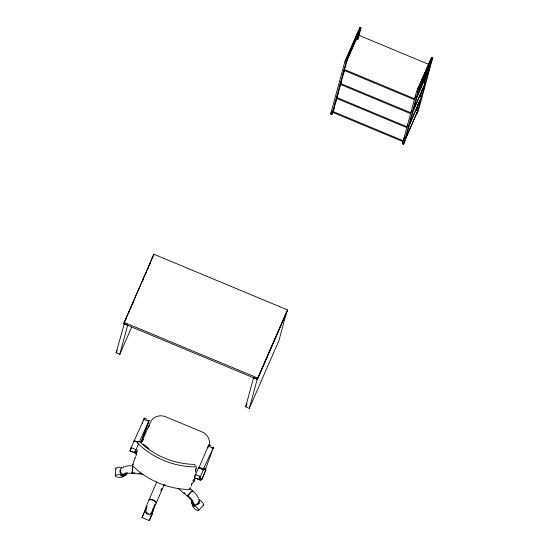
<?xml version="1.0" encoding="UTF-8"?>
<svg xmlns="http://www.w3.org/2000/svg" width="548" height="548" viewBox="0 0 548 548"><rect width="100%" height="100%" fill="white"/><g stroke="black" fill="none" stroke-linecap="round" stroke-linejoin="round"><path stroke-width="0.82" d="M120.841 470.259A3.165 2.973 15.2 0 0 123.553 474.39L123.91 474.794L123.499 475.13A7.898 2.671 4.5 0 1 132.054 473.294L132.095 472.657M150.878 515.161A3.952 3.713 15.2 0 0 152.289 513.545L149.289 520.6L152.385 513.298L152.618 511.154M132.705 467.252L132.63 468.533M196.362 466.348L195.348 472.246M136.74 452.443L136.329 453.367L129.89 450.942L130.842 448.497M134.746 452.963L136 449.661L131.143 447.634L130.869 448.422M200.082 477.445C199.746 478.431 202.616 478.466 200.746 480.212L194.293 477.767L195.554 474.479L200.41 476.507L199.924 477.657M115.265 475.774L115.84 468.355M132.623 468.677L132.637 465.875A7.898 2.671 4.5 0 0 125.163 466.649M132.691 468.451L132.582 469.122M132.623 469.204L132.548 469.985M132.52 469.746L132.527 470.177M132.486 470.061L132.075 473.225M132.472 470.211L132.143 472.438M205.233 469.835L205.74 468.787L205.13 468.533M130.698 449.853L130.904 448.195M136.836 452.155L135.26 451.751L135.671 450.6M194.807 476.548L195.218 475.417M143.905 419.336L143.912 420.008M195.773 470.437L195.862 469.985M196.068 468.93L196.157 468.472M144.96 510.633L144.665 511.49A3.952 3.713 15.2 0 1 145.001 510.503L141.994 517.559L149.289 520.6M123.732 323.676L153.865 254.224L287.549 309.942L287.193 311.25L257.416 379.394L123.732 323.676L153.865 254.224M131.664 327.129L119.765 354.357L116.114 352.844L124.752 321.998M119.765 354.357L127.718 325.074L124.074 323.553M135.609 457.087L135.555 457.279A17.728 16.646 15.2 0 0 135.493 457.827M135.87 456.135L136.178 454.984M191.458 484A17.728 16.646 15.2 0 0 193.896 481.596L194.725 478.534A17.728 16.646 15.2 0 1 192.745 480.562M245.668 406.835L253.628 377.545L257.272 379.065L249.319 408.349L245.668 406.835L247.032 403.718M257.416 379.394L287.549 309.942M330.677 113.929L344.932 61.472L358.296 30.941L359.509 31.442L346.144 61.979L331.896 114.436L330.677 113.929L331.869 111.203M345.754 60.52L346.418 58.061L347.631 58.568L345.185 67.589M333.602 110.21L336.719 98.729M337.171 97.092L344.514 70.048M357.44 34.086L359.817 27.4L361.036 27.907L357.919 39.381M358.926 30.681L359.817 27.4M357.317 39.511L359.543 31.311L361.036 27.907M402.383 143.809L416.631 91.352L429.995 60.821L431.214 61.328L417.85 91.859L403.595 144.316L402.383 143.809L402.979 142.446M417.453 90.406L418.124 87.947L419.336 88.454L405.088 140.911L403.595 144.316M416.453 110.689L418.679 102.49M420.234 96.756L422.46 88.557M424.022 82.823L426.248 74.624M429.146 63.972L431.523 57.287L432.735 57.787L418.487 110.244L416.994 113.655L431.249 61.198L432.735 57.787M430.851 59.739L431.523 57.287M136.945 451.436L137.404 449.764M201.205 479.151L199.061 478.342M134.972 451.381C137.158 452.997 137.829 451.367 135.151 450.97M127.389 473.212L125.793 475.438L123.136 476.438A3.952 1.336 4.5 0 1 116.936 476.986A3.952 1.336 4.5 0 1 117.553 474.719A3.952 1.336 4.5 0 1 123.136 476.438A3.952 3.713 15.2 0 1 120.724 475.363M135.151 457.388L132.739 464.779M200.02 477.589L199.671 478.555L201.205 478.986L201.39 478.575M191.17 486.145L191.978 483.679M192.245 491.289A3.165 0.473 -50.3 0 0 190.231 492.919A3.165 0.473 -50.3 0 0 188.163 495.913L187.724 496.461A3.952 0.596 -50.3 0 1 190.553 492.378A3.952 0.596 -50.3 0 1 192.738 490.926A7.898 2.445 42.5 0 1 197.883 497.228M139.925 441.688L141.144 442.195L148.768 421.35L148.166 421.782M143.692 420.22L144.398 418.09L146.83 419.104M141 442.517L149.268 420.111L139.692 441.256M203.733 468.28L205.555 469.04L213.672 446.963L202.993 469.944M142.377 423.549L142.85 422.268M207.726 447.832L208.822 444.928L211.24 445.949M144.439 512.092L144.172 512.784M199.808 477.952L199.157 479.808M143.877 513.51L143.576 514.236M135.637 450.511L138.74 443.401M145.001 510.503L145.501 509.578M195.314 475.198L198.472 467.8C198.643 466.307 204.281 469.088 203.342 469.8L200.205 477.15M130.931 448.278L134.233 440.565L137.877 442.085M143.288 514.908L143.021 515.524M156.769 481.987L149.042 499.755A7.898 0.37 -67.4 0 0 145.357 509.181L146.042 509.14M160.756 490.645L161.79 488.275M164.064 485.021L156.338 502.797A7.898 0.37 -67.4 0 0 152.652 512.222L152.097 511.743M125.437 320.443L126.451 318.107M128.835 312.661L129.513 311.106M130.876 307.99L131.897 305.661M132.575 304.099L133.596 301.77M142.432 281.542L143.453 279.206M145.837 273.76L146.515 272.205M147.871 269.089L148.892 266.76M149.577 265.198L150.59 262.869M116.114 352.844L117.135 350.508M136.794 452.141L136.979 451.73M141.596 442.298L150.282 422.419A11.864 11.138 15.2 0 1 165.688 416.761L202.15 431.954A11.864 11.138 15.2 0 1 208.98 445.798M142.507 441.38L143.377 439.393M148.583 427.467L149.453 425.481M346.363 58.725L357.597 33.031M347.802 57.704L348.48 56.149M350.864 50.697L351.885 48.361M352.57 46.806L354.611 42.134M347.24 60.013L359.152 32.757M345.617 66L344.123 69.411L414.617 98.784L415.809 96.058M357.584 38.935L358.776 36.209M342.644 74.809L344.685 70.137M341.815 79.987L340.329 83.399L410.815 112.772L411.706 110.73M341.575 80.864L340.089 84.269L410.575 113.648M339.52 87.242L340.883 84.125M338.013 93.975L336.527 97.386L407.013 126.759L407.904 124.718M337.774 94.852L336.287 98.256L406.774 127.636M335.04 102.784L337.082 98.113M334.212 107.97L332.725 111.374L403.212 140.754L404.705 137.343M333.383 110.203L333.979 108.84M331.896 114.436L332.787 112.388M193.896 481.596L195.341 478.281M203.329 469.828L198.472 467.8M257.272 379.065L286.851 311.374L278.898 340.664L249.319 408.349M417.734 89.393L429.639 62.136M418.946 89.899L430.858 62.636M417.316 95.886L429.228 68.63L428.015 68.123M417.083 96.756L428.995 69.5M425.406 79.385L424.214 82.111L425.426 82.618L413.521 109.874M413.281 110.751L425.193 83.488M421.008 94.736L420.412 96.099L421.631 96.606L409.719 123.862M409.479 124.739L421.391 97.482M417.206 108.723L416.61 110.086L417.829 110.593L405.917 137.849M405.678 138.726L417.59 111.47M144.364 418.131L134.027 441.195L134.637 441.448M208.809 444.935L198.739 468.17M142.754 516.106L141.994 517.559M191.869 500.084L191.389 502.776L192.601 505.393A3.952 3.713 15.2 0 0 195.067 506.345M213.158 448.195L208.226 446.093M145.658 509.366L146.042 508.928M192.499 491.275L192.738 490.926L189.642 488.309M198.499 510.585A3.952 1.219 42.5 0 0 194.944 505.818A3.952 1.219 42.5 0 0 193.389 507.263A3.952 1.219 42.5 0 0 198.499 510.585L203.589 505.044M123.286 467.622L123.773 467.375M123.451 466.656L124.033 466.423M133.472 472.677L134.829 472.801M138.897 473.171L140.254 473.294M132.054 473.294L142.905 474.28M123.553 474.39L123.588 474.39A7.898 2.671 4.5 0 1 127.068 472.636M129.89 450.942L130.677 451.141M194.3 477.788L195.389 478.062M149.371 500.036L149.07 499.838A3.952 1.349 23.6 0 1 153.05 499.961A3.952 1.349 23.6 0 1 156.338 502.797L155.933 502.776M358.33 30.804L359.543 31.311M430.036 60.691L431.249 61.198M428.721 64.39L359.015 35.339L357.529 38.744L356.31 38.237M346.384 58.198L347.596 58.705M418.09 88.077L419.302 88.584M344.932 61.472L346.144 61.979M416.631 91.352L417.85 91.859M343.891 70.281L414.377 99.661M332.485 112.251L402.979 141.624M124.088 322.368L257.772 378.079M148.118 420.549L149.035 420.933M212.836 447.524L213.446 447.778M143.809 419.247L148.672 421.275M208.5 446.682L208.302 446.154L208.322 446.853M212.453 448.326C213.638 448.161 213.014 448.812 212.275 448.497M203.712 469.143L205.233 469.773M203.657 469.437L204.568 469.814M134.061 440.955L137.706 442.476M195.431 474.917L196.04 475.171M199.684 476.692L200.294 476.945M199.691 478.356L201.205 478.986M136.794 452.312L134.972 451.552L135.26 451.751M131.472 451.346L132.383 451.723M132.685 451.847L133.294 452.1M133.904 452.353L136.329 453.367M195.883 478.185L196.492 478.438M197.095 478.692L198.006 479.075M198.314 479.199L199.225 479.582M199.835 479.836L200.746 480.212M194.992 504.235A3.165 2.973 15.2 0 1 193.458 503.523L192.91 503.55L192.951 504.078A7.898 2.445 42.5 0 0 187.656 496.467L178.347 488.631M148.967 448.648L143.206 444.017M184.025 492.426L185.06 493.296M187.128 495.043L188.163 495.913M198.554 497.522L198.808 498.064M165.064 484.918A11.864 11.138 15.2 0 1 164.003 484.857M127.328 473.15A3.952 3.713 15.2 0 1 121.019 473.993A3.952 3.713 15.2 0 1 122.005 468.033M116.135 468.883A3.952 1.336 4.5 0 1 117.416 467.389A3.952 1.336 4.5 0 1 122.231 467.745M152.769 509.743A3.952 3.713 15.2 0 1 150.769 514.099A3.952 3.713 15.2 0 1 145.83 512.832A3.952 3.713 15.2 0 1 146.158 508.044M149.775 500.064A3.165 1.075 23.6 0 1 152.618 500.084A3.165 1.075 23.6 0 1 155.591 502.201M151.858 512.051A3.165 2.973 15.2 0 1 150.364 513.442M148.248 513.586A3.165 2.973 15.2 0 1 146.035 509.619M152.063 511.455A7.898 0.37 -67.4 0 1 154.926 504.071M146.426 508.414A7.898 0.37 -67.4 0 1 147.179 506.373M198.547 499.036A3.952 3.713 15.2 0 1 196.211 504.996A3.952 3.713 15.2 0 1 191.773 500.009M198.65 501.297A3.165 2.973 15.2 0 1 196.513 504.167M189.053 496.68A7.898 2.445 42.5 0 1 193.458 503.523M199.082 502.811A3.952 3.713 15.2 0 1 198.876 503.92M199.075 499.755A3.952 1.219 42.5 0 1 202.972 503.05A3.952 1.219 42.5 0 1 203.02 505.153M133.424 464.149A1.315 1.24 15.2 0 0 133.02 466.156A79.22 74.391 15.2 0 0 189.087 489.522A1.315 1.24 15.2 0 0 189.998 487.419M201.76 479.651L205.843 470.013L201.76 479.651M136.39 454.224L136.288 454.6A17.728 16.646 15.2 0 1 136.39 454.224M137.856 441.75A1.315 1.24 15.2 0 0 137.863 443.51A79.22 74.391 15.2 0 0 193.924 466.869A1.315 1.24 15.2 0 0 195.225 465.663A1.315 1.24 15.2 0 0 193.91 464.382A76.583 71.918 15.2 0 1 139.713 441.798A1.315 1.24 15.2 0 0 137.856 441.75"/></g></svg>
